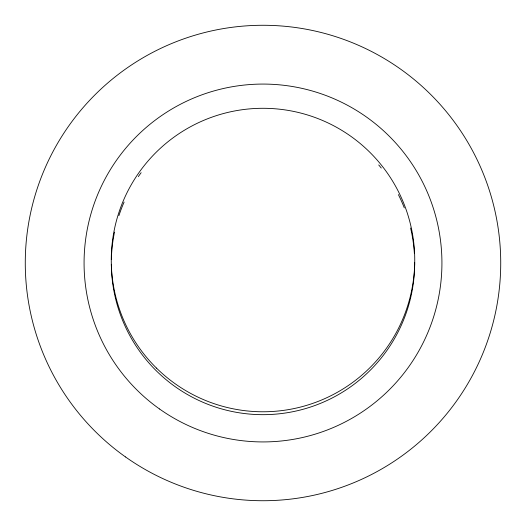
<?xml version="1.0" encoding="UTF-8"?>
<svg xmlns="http://www.w3.org/2000/svg" width="526" height="526" viewBox="0 0 526 526"><rect width="100%" height="100%" fill="white"/><g stroke="black" fill="none" stroke-linecap="round" stroke-linejoin="round"><path stroke-width="0.79" d="M414.672 262.54A151.672 151.672 0 0 1 263.868 414.672A151.672 151.672 0 0 1 111.334 264.276M111.367 259.39A151.672 151.672 0 0 1 114.504 232.117M118.915 215.634A151.672 151.672 0 0 1 124.097 202.089M138.331 176.611A151.672 151.672 0 0 1 141.139 172.699M378.713 164.94A151.672 151.672 0 0 1 381.265 168.037M398.379 194.613A151.672 151.672 0 0 1 404.29 207.849M410.589 228.028A151.672 151.672 0 0 1 414.383 253.585M156.472 368.088A151.738 151.738 0 0 0 409.846 298.262A151.738 151.738 0 0 0 222.682 113.748A151.738 151.738 0 0 0 156.472 368.088M125.536 456.956A237.726 237.726 0 0 0 499.7 285.066A237.726 237.726 0 0 0 163.764 46.978A237.726 237.726 0 0 0 125.536 456.956M159.536 408.985A178.932 178.932 0 0 0 441.156 279.608A178.932 178.932 0 0 0 188.308 100.407A178.932 178.932 0 0 0 159.536 408.985"/></g></svg>
